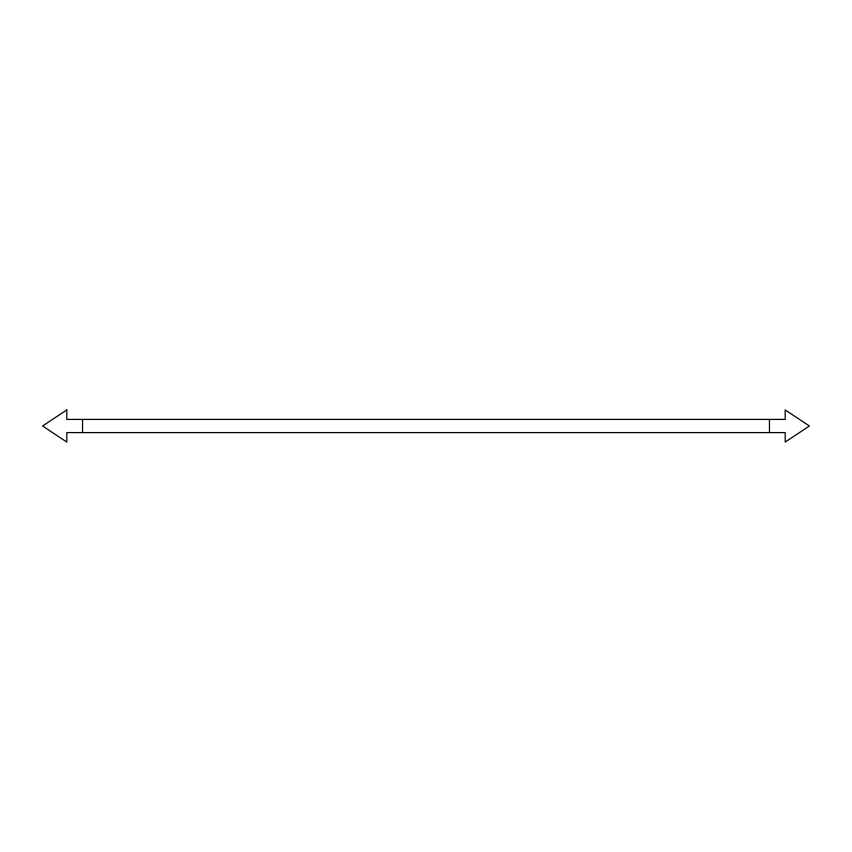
<?xml version="1.0" encoding="UTF-8"?>
<svg xmlns="http://www.w3.org/2000/svg" width="852" height="852" viewBox="0 0 852 852"><rect width="100%" height="100%" fill="white"/><g stroke="black" fill="none" stroke-linecap="round" stroke-linejoin="round"><path stroke-width="1.28" d="M769.462 419.418L769.462 432.582M82.537 419.418L82.537 432.582M66.807 409.929L42.6 426L66.807 442.071L66.807 432.582L785.193 432.582L785.193 442.071L809.4 426L785.193 409.929L785.193 419.418L66.807 419.418L66.807 409.929"/></g></svg>
